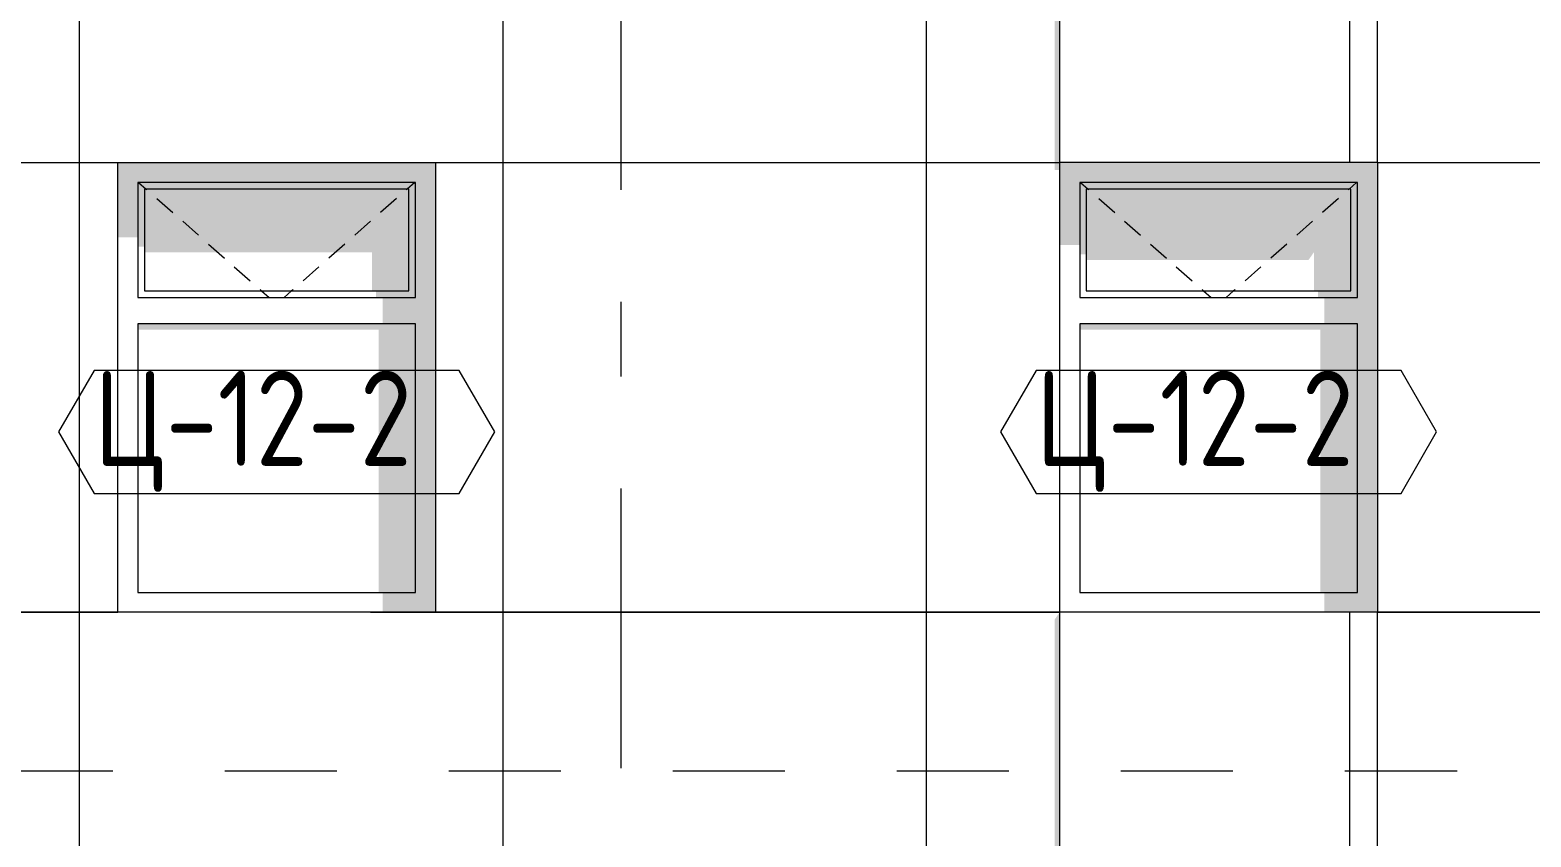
# Model space of a CAD drawing. Header units: millimetres. Extents: x 18162 to 7085488, y 72188 to 247925.
# Drawn here: x 6562272 to 6567944, y 122092 to 125143 of the extents above; entities that cross this region are included whole.
import ezdxf
from ezdxf.enums import TextEntityAlignment as Align

# ---------------------------------------------------------------- set-up
doc = ezdxf.new("R2010")
doc.units = ezdxf.units.MM
doc.header["$MEASUREMENT"] = 0
doc.linetypes.add('Dashed', pattern=[423.333333, 211.666667, -211.666667])
doc.linetypes.add('Double Dashed', pattern=[1093.611073, 529.166651, -211.666656, 141.111112, -211.666656])
for name, color, linetype in [('Archicad Windows', 7, 'Continuous'), ('Structural - Bearing', 7, 'Continuous'), ('Structural - Grid', 7, 'Continuous')]:
    doc.layers.add(name, color=color, linetype=linetype)
doc.styles.add('GENERATED_STYLE_3', font='', dxfattribs={"width": 0.8})
doc.styles.get('GENERATED_STYLE_3').set_extended_font_data('ISOCPEUR MON')
doc.dimstyles.new('GENERATED_STYLE__33', dxfattribs={"dimtxt": 440.00001, "dimasz": 228, "dimexe": 0.18, "dimexo": 20220.414063, "dimgap": 0, "dimtad": 1, "dimdec": 0, "dimzin": 0, "dimdsep": 46, "dimtxsty": 'GENERATED_STYLE_3', "dimblk": 'ARROWHEAD_2', "dimblk1": 'ARROWHEAD_2', "dimblk2": 'ARROWHEAD_2', "dimcen": 0.09, "dimclrd": 13, "dimclre": 13, "dimclrt": 13, "dimadec": 0, "dimazin": 0, "dimtfac": 1, "dimtdec": 4, "dimtmove": 0, "dimatfit": 3, "dimfxl": 1, "dimtolj": 1, "dimtzin": 0, "dimarcsym": 0})
doc.dimstyles.new('GENERATED_STYLE__38', dxfattribs={"dimtxt": 440.00001, "dimasz": 228, "dimexe": 0.18, "dimexo": 20336.646461, "dimgap": 0, "dimtad": 1, "dimdec": 0, "dimzin": 0, "dimdsep": 46, "dimtxsty": 'GENERATED_STYLE_3', "dimblk": 'ARROWHEAD_2', "dimblk1": 'ARROWHEAD_2', "dimblk2": 'ARROWHEAD_2', "dimcen": 0.09, "dimclrd": 13, "dimclre": 13, "dimclrt": 13, "dimadec": 0, "dimazin": 0, "dimtfac": 1, "dimtdec": 4, "dimtmove": 0, "dimatfit": 3, "dimfxl": 1, "dimtolj": 1, "dimtzin": 0, "dimarcsym": 0})
doc.dimstyles.new('GENERATED_STYLE__39', dxfattribs={"dimtxt": 440.00001, "dimasz": 228, "dimexe": 0.18, "dimexo": 20256.234337, "dimgap": 0, "dimtad": 1, "dimdec": 0, "dimzin": 0, "dimdsep": 46, "dimtxsty": 'GENERATED_STYLE_3', "dimblk": 'ARROWHEAD_2', "dimblk1": 'ARROWHEAD_2', "dimblk2": 'ARROWHEAD_2', "dimcen": 0.09, "dimclrd": 13, "dimclre": 13, "dimclrt": 13, "dimadec": 0, "dimazin": 0, "dimtfac": 1, "dimtdec": 4, "dimtmove": 0, "dimatfit": 3, "dimfxl": 1, "dimtolj": 1, "dimtzin": 0, "dimarcsym": 0})
doc.dimstyles.new('GENERATED_STYLE__41', dxfattribs={"dimtxt": 440.00001, "dimasz": 228, "dimexe": 0.18, "dimexo": 18955.962133, "dimgap": 0, "dimtad": 1, "dimdec": 0, "dimzin": 0, "dimdsep": 46, "dimtxsty": 'GENERATED_STYLE_3', "dimblk": 'ARROWHEAD_2', "dimblk1": 'ARROWHEAD_2', "dimblk2": 'ARROWHEAD_2', "dimcen": 0.09, "dimclrd": 13, "dimclre": 13, "dimclrt": 13, "dimadec": 0, "dimazin": 0, "dimtfac": 1, "dimtdec": 4, "dimtmove": 0, "dimatfit": 3, "dimfxl": 1, "dimtolj": 1, "dimtzin": 0, "dimarcsym": 0})

# ---------------------------------------------------------------- blocks, each defined once
blk = doc.blocks.new('*X3111', base_point=(6480357.9, 110341.8))
at = {"layer": 'Structural - Bearing', "color": 8, "linetype": 'Continuous', "lineweight": 13}
for p, q in [((6562457.9, 122241.8), (6562457.9, 119941.8)), ((6564057.9, 122241.8), (6564057.9, 119941.8)), ((6565657.9, 122241.8), (6565657.9, 119941.8))]:
    blk.add_line(p, q, dxfattribs=at)
blk = doc.blocks.new('*X3118', base_point=(6480357.9, 110341.8))
at = {"layer": 'Structural - Bearing', "color": 8, "linetype": 'Continuous', "lineweight": 13}
for p, q in [((6562457.9, 125241.8), (6562457.9, 122941.8)), ((6564057.9, 125241.8), (6564057.9, 122941.8)), ((6565657.9, 125241.8), (6565657.9, 122941.8)), ((6561957.9, 124641.8), (6562457.9, 124641.8)), ((6562457.9, 124641.8), (6562603.6, 124641.8)), ((6563803.6, 124641.8), (6564057.9, 124641.8)), ((6564057.9, 124641.8), (6565157.9, 124641.8)), ((6565157.9, 124641.8), (6565657.9, 124641.8)), ((6565657.9, 124641.8), (6566163.2, 124641.8)), ((6562457.9, 122941.8), (6561957.9, 122941.8)), ((6561957.9, 122941.8), (6562457.9, 122941.8)), ((6562457.9, 122941.8), (6562603.6, 122941.8)), ((6562457.9, 122941.8), (6562457.9, 122341.8)), ((6562603.6, 122941.8), (6562457.9, 122941.8)), ((6563557.9, 122941.8), (6564057.9, 122941.8)), ((6564057.9, 122941.8), (6563803.6, 122941.8)), ((6564057.9, 122941.8), (6565157.9, 122941.8)), ((6564057.9, 122941.8), (6564057.9, 122341.8)), ((6565157.9, 122941.8), (6564057.9, 122941.8)), ((6565657.9, 122941.8), (6565157.9, 122941.8)), ((6565157.9, 122941.8), (6565657.9, 122941.8)), ((6565657.9, 122941.8), (6566163.2, 122941.8)), ((6565657.9, 122941.8), (6565657.9, 122341.8)), ((6566163.2, 122941.8), (6565657.9, 122941.8)), ((6562457.9, 122341.8), (6562457.9, 122241.8)), ((6564057.9, 122341.8), (6564057.9, 122241.8)), ((6565657.9, 122341.8), (6565657.9, 122241.8))]:
    blk.add_line(p, q, dxfattribs=at)
blk = doc.blocks.new('*X3119', base_point=(6480357.9, 110341.8))
at = {"layer": 'Structural - Bearing', "color": 8, "linetype": 'Continuous', "lineweight": 13}
for p, q in [((6567363.2, 124641.8), (6568357.9, 124641.8)), ((6568357.9, 124641.8), (6568644, 124641.8)), ((6567363.2, 122941.8), (6568357.9, 122941.8)), ((6568357.9, 122941.8), (6567363.2, 122941.8)), ((6568644, 122941.8), (6568357.9, 122941.8)), ((6568357.9, 122941.8), (6568644, 122941.8))]:
    blk.add_line(p, q, dxfattribs=at)
blk = doc.blocks.new('*X3161', base_point=(6480357.9, 110341.8))
at = {"layer": 'Structural - Bearing', "color": 7, "linetype": 'Continuous', "lineweight": 9}
for p, q in [((6567257.9, 122941.8), (6567257.9, 122341.8)), ((6567257.9, 122341.8), (6567257.9, 121641.8))]:
    blk.add_line(p, q, dxfattribs=at)
blk = doc.blocks.new('*X3163', base_point=(6480357.9, 110341.8))
at = {"layer": 'Structural - Bearing', "color": 7, "linetype": 'Continuous', "lineweight": 9}
for p, q in [((6567257.9, 125941.8), (6567257.9, 125341.8)), ((6567257.9, 125341.8), (6567257.9, 124641.8))]:
    blk.add_line(p, q, dxfattribs=at)
blk = doc.blocks.new('*D3427', base_point=(6480357.9, 110341.8))
at = {"color": 12, "linetype": 'Continuous', "lineweight": 35}
for p, q in [((6581093.6, 122178.4), (6581393.6, 122005.2)), ((6581093.6, 119378.4), (6581393.6, 119205.2))]:
    blk.add_line(p, q, dxfattribs=at)
at = {"color": 13, "linetype": 'Continuous', "lineweight": 13}
for p, q in [((6581468.6, 122091.8), (6578874, 122091.8)), ((6581243.6, 119291.8), (6581243.6, 122091.8)), ((6581468.6, 119291.8), (6578874, 119291.8)), ((6581243.6, 119091.8), (6581243.6, 119291.8))]:
    blk.add_line(p, q, dxfattribs=at)
at = {"color": 13, "lineweight": 13, "char_height": 440, "attachment_point": 7, "rotation": 90, "style": 'GENERATED_STYLE_3'}
for s, insert in [('\\A1;{\\pql;\\fISOCPEUR MON|b0|i0|c0|p0;\\W0.800000;200}', (6581283.3, 121267.4)), ('\\A1;{\\pql;\\fISOCPEUR MON|b0|i0|c0|p0;\\W0.800000;2,800}', (6581371.1, 119769.7))]:
    blk.add_mtext(s, dxfattribs=dict(at, insert=insert))
blk = doc.blocks.new('ARROWHEAD_2')
at = {"color": 0, "linetype": 'Continuous', "lineweight": 0}
for p, q in [((-0.378, -0.655), (0.378, 0.655)), ((0, 0), (-1, 0))]:
    blk.add_line(p, q, dxfattribs=at)
blk = doc.blocks.new('*D3428', base_point=(6480357.9, 110341.8))
at = {"color": 12, "linetype": 'Continuous', "lineweight": 35}
for p, q in [((6581093.6, 122378.4), (6581393.6, 122205.2)), ((6581093.6, 122178.4), (6581393.6, 122005.2))]:
    blk.add_line(p, q, dxfattribs=at)
at = {"color": 13, "linetype": 'Continuous', "lineweight": 13}
for p, q in [((6581468.6, 122291.8), (6578874, 122291.8)), ((6581243.6, 122091.8), (6581243.6, 122291.8))]:
    blk.add_line(p, q, dxfattribs=at)
blk = doc.blocks.new('*D3429', base_point=(6480357.9, 110341.8))
at = {"color": 12, "linetype": 'Continuous', "lineweight": 35}
for p, q in [((6581093.6, 125178.4), (6581393.6, 125005.2)), ((6581093.6, 122378.4), (6581393.6, 122205.2))]:
    blk.add_line(p, q, dxfattribs=at)
at = {"color": 13, "linetype": 'Continuous', "lineweight": 13}
blk.add_line((6581243.6, 122291.8), (6581243.6, 125091.8), dxfattribs=at)
at = {"color": 13, "lineweight": 13, "char_height": 440, "attachment_point": 7, "rotation": 90, "style": 'GENERATED_STYLE_3'}
for s, insert in [('\\A1;{\\pql;\\fISOCPEUR MON|b0|i0|c0|p0;\\W0.800000;200}', (6581283.3, 124267.4)), ('\\A1;{\\pql;\\fISOCPEUR MON|b0|i0|c0|p0;\\W0.800000;2,800}', (6581371.1, 122769.7))]:
    blk.add_mtext(s, dxfattribs=dict(at, insert=insert))
blk = doc.blocks.new('*D3430', base_point=(6480357.9, 110341.8))
at = {"color": 12, "linetype": 'Continuous', "lineweight": 35}
for p, q in [((6581093.6, 125378.4), (6581393.6, 125205.2)), ((6581093.6, 125178.4), (6581393.6, 125005.2))]:
    blk.add_line(p, q, dxfattribs=at)
at = {"color": 13, "linetype": 'Continuous', "lineweight": 13}
for p, q in [((6581468.6, 125291.8), (6578874, 125291.8)), ((6581243.6, 125091.8), (6581243.6, 125291.8)), ((6581468.6, 125091.8), (6578874, 125091.8)), ((6581243.6, 122291.8), (6581243.6, 125091.8))]:
    blk.add_line(p, q, dxfattribs=at)
blk = doc.blocks.new('*D3456', base_point=(6480357.9, 110341.8))
at = {"color": 13, "linetype": 'Continuous', "lineweight": 13}
for p, q in [((6582152.7, 116291.8), (6582152.7, 149091.8)), ((6582152.7, 116091.8), (6582152.7, 116291.8)), ((6582377.7, 116091.8), (6578789.6, 116091.8))]:
    blk.add_line(p, q, dxfattribs=at)
at = {"color": 12, "linetype": 'Continuous', "lineweight": 35}
for p, q in [((6582002.7, 116378.4), (6582302.7, 116205.2)), ((6582002.7, 116178.4), (6582302.7, 116005.2))]:
    blk.add_line(p, q, dxfattribs=at)
blk = doc.blocks.new('*D3457', base_point=(6480357.9, 110341.8))
at = {"color": 12, "linetype": 'Continuous', "lineweight": 35}
for p, q in [((6582002.7, 149178.4), (6582302.7, 149005.2)), ((6582002.7, 116378.4), (6582302.7, 116205.2))]:
    blk.add_line(p, q, dxfattribs=at)
at = {"color": 13, "linetype": 'Continuous', "lineweight": 13}
for p, q in [((6582377.7, 149091.8), (6578789.6, 149091.8)), ((6582152.7, 116291.8), (6582152.7, 149091.8)), ((6582377.7, 116291.8), (6578789.6, 116291.8)), ((6582152.7, 116091.8), (6582152.7, 116291.8))]:
    blk.add_line(p, q, dxfattribs=at)
at = {"color": 13, "lineweight": 13, "char_height": 440, "attachment_point": 7, "rotation": 90, "style": 'GENERATED_STYLE_3'}
for s, insert in [('\\A1;{\\pql;\\fISOCPEUR MON|b0|i0|c0|p0;\\W0.800000;200}', (6582192.4, 148267.4)), ('\\A1;{\\pql;\\fISOCPEUR MON|b0|i0|c0|p0;\\W0.800000;32,800}', (6582280.3, 131646.7))]:
    blk.add_mtext(s, dxfattribs=dict(at, insert=insert))
blk = doc.blocks.new('*D3463', base_point=(6480357.9, 110341.8))
at = {"color": 12, "linetype": 'Continuous', "lineweight": 35}
for p, q in [((6582911.8, 160878.4), (6583211.8, 160705.2)), ((6582911.8, 110008.4), (6583211.8, 109835.2))]:
    blk.add_line(p, q, dxfattribs=at)
at = {"color": 13, "linetype": 'Continuous', "lineweight": 13}
for p, q in [((6583286.8, 160791.8), (6577609.6, 160791.8)), ((6583061.8, 109921.8), (6583061.8, 160791.8)), ((6583286.8, 109921.8), (6578912.5, 109921.8)), ((6583061.8, 109775.1), (6583061.8, 109921.8))]:
    blk.add_line(p, q, dxfattribs=at)
at = {"color": 13, "lineweight": 13, "insert": (6583189.4, 134680.6), "char_height": 440, "attachment_point": 7, "rotation": 90, "style": 'GENERATED_STYLE_3'}
blk.add_mtext('\\A1;{\\pql;\\fISOCPEUR MON|b0|i0|c0|p0;\\W0.800000;50,870}', dxfattribs=at)
blk = doc.blocks.new('Label_328_2', base_point=(6563203.6, 123388.9))
at = {"color": 13, "linetype": 'Continuous', "lineweight": 13, "flags": 128}
blk.add_lwpolyline([(6562379.7, 123623.2), (6562513.8, 123390.9), (6563893.4, 123390.9), (6564027.5, 123623.2), (6563893.4, 123855.5), (6562513.8, 123855.5)], close=True, dxfattribs=at)
at = {"color": 13, "lineweight": 13, "insert": (6562513.8, 123854.7), "char_height": 360, "attachment_point": 1, "style": 'GENERATED_STYLE_3'}
blk.add_mtext('\\A1;{\\pql;\\pt0,253000;\\fISOCPEUR MON|b0|i0|c0|p0;\\W0.800000;Ц-12-2\\fISOCPEUR MON|b0|i0|c0|p0;\\W0.800000;\\A1{\\H.66x;\\S^  ;}\\fISOCPEUR MON|b0|i0|c0|p0;\\W0.800000;\\fISOCPEUR MON|b0|i0|c0|p0;\\W0.800000;\\A1{\\H.66x;\\S^  ;}\\fISOCPEUR MON|b0|i0|c0|p0;\\W0.800000; \\fISOCPEUR MON|b0|i0|c0|p0;\\W0.800000;\\fISOCPEUR MON|b0|i0|c0|p0;\\W0.800000;\\fISOCPEUR MON|b0|i0|c0|p0;\\W0.800000;\\fISOCPEUR MON|b0|i0|c0|p0;\\W0.800000;\\fISOCPEUR MON|b0|i0|c0|p0;\\W0.800000;\\fISOCPEUR MON|b0|i0|c0|p0;\\W0.800000;\\fISOCPEUR MON|b0|i0|c0|p0;\\W0.800000;\\fISOCPEUR MON|b0|i0|c0|p0;\\W0.800000;\\fISOCPEUR MON|b0|i0|c0|p0;\\W0.800000;\\fISOCPEUR MON|b0|i0|c0|p0;\\W0.800000;\\fISOCPEUR MON|b0|i0|c0|p0;\\W0.800000;\\fISOCPEUR MON|b0|i0|c0|p0;\\W0.800000;\\fISOCPEUR MON|b0|i0|c0|p0;\\W0.800000;\\fISOCPEUR MON|b0|i0|c0|p0;\\W0.800000;\\fISOCPEUR MON|b0|i0|c0|p0;\\W0.800000;\\fISOCPEUR MON|b0|i0|c0|p0;\\W0.800000;\\fISOCPEUR MON|b0|i0|c0|p0;\\W0.800000;\\fISOCPEUR MON|b0|i0|c0|p0;\\W0.800000;\\fISOCPEUR MON|b0|i0|c0|p0;\\W0.800000;\\fISOCPEUR MON|b0|i0|c0|p0;\\W0.800000;\\fISOCPEUR MON|b0|i0|c0|p0;\\W0.800000;\\fISOCPEUR MON|b0|i0|c0|p0;\\W0.800000;\\fISOCPEUR MON|b0|i0|c0|p0;\\W0.800000;\\fISOCPEUR MON|b0|i0|c0|p0;\\W0.800000;\\fISOCPEUR MON|b0|i0|c0|p0;\\W0.800000;\\fISOCPEUR MON|b0|i0|c0|p0;\\W0.800000;\\fISOCPEUR MON|b0|i0|c0|p0;\\W0.800000;\\fISOCPEUR MON|b0|i0|c0|p0;\\W0.800000;\\fISOCPEUR MON|b0|i0|c0|p0;\\W0.800000;\\fISOCPEUR MON|b0|i0|c0|p0;\\W0.800000;\\fISOCPEUR MON|b0|i0|c0|p0;\\W0.800000;\\fISOCPEUR MON|b0|i0|c0|p0;\\W0.800000;\\fISOCPEUR MON|b0|i0|c0|p0;\\W0.800000;\\fISOCPEUR MON|b0|i0|c0|p0;\\W0.800000;\\fISOCPEUR MON|b0|i0|c0|p0;\\W0.800000;\\fISOCPEUR MON|b0|i0|c0|p0;\\W0.800000;\\fISOCPEUR MON|b0|i0|c0|p0;\\W0.800000;\\fISOCPEUR MON|b0|i0|c0|p0;\\W0.800000;\\fISOCPEUR MON|b0|i0|c0|p0;\\W0.800000;\\fISOCPEUR MON|b0|i0|c0|p0;\\W0.800000;\\fISOCPEUR MON|b0|i0|c0|p0;\\W0.800000;\\fISOCPEUR MON|b0|i0|c0|p0;\\W0.800000;\\fISOCPEUR MON|b0|i0|c0|p0;\\W0.800000;}', dxfattribs=at)
blk = doc.blocks.new('Label_329_2', base_point=(6566763.2, 123388.9))
at = {"color": 13, "linetype": 'Continuous', "lineweight": 13, "flags": 128}
blk.add_lwpolyline([(6565939.3, 123623.2), (6566073.4, 123390.9), (6567453, 123390.9), (6567587.1, 123623.2), (6567453, 123855.5), (6566073.4, 123855.5)], close=True, dxfattribs=at)
at = {"color": 13, "lineweight": 13, "insert": (6566073.4, 123854.7), "char_height": 360, "attachment_point": 1, "style": 'GENERATED_STYLE_3'}
blk.add_mtext('\\A1;{\\pql;\\pt0,253000;\\fISOCPEUR MON|b0|i0|c0|p0;\\W0.800000;Ц-12-2\\fISOCPEUR MON|b0|i0|c0|p0;\\W0.800000;\\A1{\\H.66x;\\S^  ;}\\fISOCPEUR MON|b0|i0|c0|p0;\\W0.800000;\\fISOCPEUR MON|b0|i0|c0|p0;\\W0.800000;\\A1{\\H.66x;\\S^  ;}\\fISOCPEUR MON|b0|i0|c0|p0;\\W0.800000; \\fISOCPEUR MON|b0|i0|c0|p0;\\W0.800000;\\fISOCPEUR MON|b0|i0|c0|p0;\\W0.800000;\\fISOCPEUR MON|b0|i0|c0|p0;\\W0.800000;\\fISOCPEUR MON|b0|i0|c0|p0;\\W0.800000;\\fISOCPEUR MON|b0|i0|c0|p0;\\W0.800000;\\fISOCPEUR MON|b0|i0|c0|p0;\\W0.800000;\\fISOCPEUR MON|b0|i0|c0|p0;\\W0.800000;\\fISOCPEUR MON|b0|i0|c0|p0;\\W0.800000;\\fISOCPEUR MON|b0|i0|c0|p0;\\W0.800000;\\fISOCPEUR MON|b0|i0|c0|p0;\\W0.800000;\\fISOCPEUR MON|b0|i0|c0|p0;\\W0.800000;\\fISOCPEUR MON|b0|i0|c0|p0;\\W0.800000;\\fISOCPEUR MON|b0|i0|c0|p0;\\W0.800000;\\fISOCPEUR MON|b0|i0|c0|p0;\\W0.800000;\\fISOCPEUR MON|b0|i0|c0|p0;\\W0.800000;\\fISOCPEUR MON|b0|i0|c0|p0;\\W0.800000;\\fISOCPEUR MON|b0|i0|c0|p0;\\W0.800000;\\fISOCPEUR MON|b0|i0|c0|p0;\\W0.800000;\\fISOCPEUR MON|b0|i0|c0|p0;\\W0.800000;\\fISOCPEUR MON|b0|i0|c0|p0;\\W0.800000;\\fISOCPEUR MON|b0|i0|c0|p0;\\W0.800000;\\fISOCPEUR MON|b0|i0|c0|p0;\\W0.800000;\\fISOCPEUR MON|b0|i0|c0|p0;\\W0.800000;\\fISOCPEUR MON|b0|i0|c0|p0;\\W0.800000;\\fISOCPEUR MON|b0|i0|c0|p0;\\W0.800000;\\fISOCPEUR MON|b0|i0|c0|p0;\\W0.800000;\\fISOCPEUR MON|b0|i0|c0|p0;\\W0.800000;\\fISOCPEUR MON|b0|i0|c0|p0;\\W0.800000;\\fISOCPEUR MON|b0|i0|c0|p0;\\W0.800000;\\fISOCPEUR MON|b0|i0|c0|p0;\\W0.800000;\\fISOCPEUR MON|b0|i0|c0|p0;\\W0.800000;\\fISOCPEUR MON|b0|i0|c0|p0;\\W0.800000;\\fISOCPEUR MON|b0|i0|c0|p0;\\W0.800000;\\fISOCPEUR MON|b0|i0|c0|p0;\\W0.800000;\\fISOCPEUR MON|b0|i0|c0|p0;\\W0.800000;\\fISOCPEUR MON|b0|i0|c0|p0;\\W0.800000;\\fISOCPEUR MON|b0|i0|c0|p0;\\W0.800000;\\fISOCPEUR MON|b0|i0|c0|p0;\\W0.800000;\\fISOCPEUR MON|b0|i0|c0|p0;\\W0.800000;\\fISOCPEUR MON|b0|i0|c0|p0;\\W0.800000;\\fISOCPEUR MON|b0|i0|c0|p0;\\W0.800000;\\fISOCPEUR MON|b0|i0|c0|p0;\\W0.800000;\\fISOCPEUR MON|b0|i0|c0|p0;\\W0.800000;}', dxfattribs=at)
blk = doc.blocks.new('Standard grid marker[385]_2', base_point=(6564503.6, 170341.8))
at = {"layer": 'Structural - Grid', "color": 13, "linetype": 'Double Dashed', "lineweight": 13, "ltscale": 2}
blk.add_line((6564503.6, 169341.8), (6564503.6, 105841.8), dxfattribs=at)
at = {"layer": 'Structural - Grid', "color": 13, "lineweight": 13, "style": 'GENERATED_STYLE_3'}
blk.add_attdef('AC_MarkerText_1', text='', height=500, rotation=360, dxfattribs=at).set_placement((6564503.6, 104491.8), align=Align.TOP_CENTER)

msp = doc.modelspace()

# ---------------------------------------------------------------- hatches: boundary and pattern name
at = {"layer": 'Archicad Windows', "linetype": 'Continuous', "lineweight": 0}
for points in [[(6562603.6, 124566.8), (6562678.6, 124566.8), (6563728.6, 124566.8), (6563803.6, 124566.8), (6563803.6, 124641.8), (6562603.6, 124641.8)], [(6566163.2, 124566.8), (6566238.2, 124566.8), (6567288.2, 124566.8), (6567363.2, 124566.8), (6567363.2, 124641.8), (6566163.2, 124641.8)], [(6562603.6, 124566.8), (6562603.6, 124358.9), (6562678.6, 124358.9), (6562678.6, 124566.8)], [(6563728.6, 124566.8), (6562678.6, 124566.8), (6562678.6, 124541.8), (6562703.6, 124541.8), (6563703.6, 124541.8), (6563728.6, 124541.8)], [(6563728.6, 124131.8), (6563728.6, 124031.8), (6563728.6, 123016.8), (6563803.6, 123016.8), (6563803.6, 124566.8), (6563728.6, 124566.8)], [(6566163.2, 124566.8), (6566163.2, 124330.7), (6566238.2, 124330.7), (6566238.2, 124566.8)], [(6567288.2, 124566.8), (6566238.2, 124566.8), (6566238.2, 124541.8), (6566263.2, 124541.8), (6567263.2, 124541.8), (6567288.2, 124541.8)], [(6567288.2, 124131.8), (6567288.2, 124031.8), (6567288.2, 123016.8), (6567363.2, 123016.8), (6567363.2, 124566.8), (6567288.2, 124566.8)], [(6562678.6, 124541.8), (6562678.6, 124323.6), (6562703.6, 124323.6), (6562703.6, 124541.8)], [(6563703.6, 124541.8), (6562703.6, 124541.8), (6562703.6, 124302.4), (6563563.6, 124302.4), (6563563.6, 124156.8), (6563703.6, 124156.8)], [(6563703.6, 124156.8), (6563728.6, 124156.8), (6563728.6, 124541.8), (6563703.6, 124541.8)], [(6566238.2, 124541.8), (6566238.2, 124295.3), (6566263.2, 124295.3), (6566263.2, 124541.8)], [(6567263.2, 124541.8), (6566263.2, 124541.8), (6566263.2, 124274.1), (6567103.2, 124274.1), (6567123.2, 124302.4), (6567123.2, 124156.8), (6567263.2, 124156.8)], [(6567263.2, 124156.8), (6567288.2, 124156.8), (6567288.2, 124541.8), (6567263.2, 124541.8)], [(6563728.6, 124156.8), (6563578.6, 124156.8), (6563578.6, 124131.8), (6563728.6, 124131.8)], [(6563603.6, 124131.8), (6563603.6, 124031.8), (6563728.6, 124031.8), (6563728.6, 124131.8)], [(6567288.2, 124156.8), (6567138.2, 124156.8), (6567138.2, 124131.8), (6567288.2, 124131.8)], [(6567163.2, 124131.8), (6567163.2, 124031.8), (6567288.2, 124031.8), (6567288.2, 124131.8)], [(6563728.6, 124031.8), (6562678.6, 124031.8), (6562678.6, 124010.6), (6563588.6, 124010.6), (6563588.6, 123016.8), (6563728.6, 123016.8)], [(6567288.2, 124031.8), (6566238.2, 124031.8), (6566238.2, 124010.6), (6567148.2, 124010.6), (6567148.2, 123016.8), (6567288.2, 123016.8)], [(6563803.6, 123016.8), (6563603.6, 123016.8), (6563603.6, 122941.8), (6563803.6, 122941.8)], [(6567363.2, 123016.8), (6567163.2, 123016.8), (6567163.2, 122941.8), (6567363.2, 122941.8)]]:
    msp.add_hatch(color=49, dxfattribs=at).paths.add_polyline_path(points)
at = {"layer": 'Structural - Bearing', "linetype": 'Continuous', "lineweight": 0}
for points in [[(6566143.2, 125241.8), (6566143.2, 124613.5), (6566163.2, 124613.5), (6566163.2, 125241.8)], [(6566143.2, 122913.5), (6566143.2, 122241.8), (6566163.2, 122241.8), (6566163.2, 122941.8)], [(6566143.2, 122241.8), (6566143.2, 121613.5), (6566163.2, 121613.5), (6566163.2, 122241.8)]]:
    msp.add_hatch(color=49, dxfattribs=at).paths.add_polyline_path(points)

# ---------------------------------------------------------------- linework, layer by layer
at = {"color": 8, "linetype": 'Dashed', "lineweight": 13, "ltscale": 2}
msp.add_line((6552000.8, 122341.8), (6583543.5, 122341.8), dxfattribs=at)
at = {"layer": 'Archicad Windows', "color": 7, "linetype": 'Continuous', "lineweight": 13}
for p, q in [((6562603.6, 122941.8), (6562603.6, 124641.8)), ((6562603.6, 124641.8), (6563803.6, 124641.8)), ((6563803.6, 124641.8), (6563803.6, 122941.8)), ((6566163.2, 122941.8), (6566163.2, 124641.8)), ((6567363.2, 124641.8), (6567363.2, 122941.8)), ((6563803.6, 122941.8), (6562603.6, 122941.8))]:
    msp.add_line(p, q, dxfattribs=at)
at = {"layer": 'Archicad Windows', "color": 7, "linetype": 'Continuous', "lineweight": 9}
for p, q in [((6562678.6, 124566.8), (6562678.6, 124131.8)), ((6563728.6, 124566.8), (6562678.6, 124566.8)), ((6562681.9, 124566.8), (6562710.3, 124541.8)), ((6563725.2, 124566.8), (6563696.9, 124541.8)), ((6563728.6, 124131.8), (6563728.6, 124566.8)), ((6566238.2, 124566.8), (6566238.2, 124131.8)), ((6567288.2, 124566.8), (6566238.2, 124566.8)), ((6566241.6, 124566.8), (6566269.9, 124541.8)), ((6567284.9, 124566.8), (6567256.5, 124541.8)), ((6567288.2, 124131.8), (6567288.2, 124566.8)), ((6562703.6, 124541.8), (6562703.6, 124156.8)), ((6563703.6, 124541.8), (6562703.6, 124541.8)), ((6562710.3, 124541.8), (6562713.6, 124538.9)), ((6562751.1, 124505.8), (6562811.1, 124452.9)), ((6563656.1, 124505.8), (6563596.1, 124452.9)), ((6563696.9, 124541.8), (6563693.6, 124538.9)), ((6563703.6, 124156.8), (6563703.6, 124541.8)), ((6566263.2, 124541.8), (6566263.2, 124156.8)), ((6567263.2, 124541.8), (6566263.2, 124541.8)), ((6566269.9, 124541.8), (6566273.2, 124538.9)), ((6566310.7, 124505.8), (6566370.7, 124452.9)), ((6567215.7, 124505.8), (6567155.7, 124452.9)), ((6567256.5, 124541.8), (6567253.2, 124538.9)), ((6567263.2, 124156.8), (6567263.2, 124541.8)), ((6562848.6, 124419.8), (6562908.6, 124366.9)), ((6563558.6, 124419.8), (6563498.6, 124366.9)), ((6566408.2, 124419.8), (6566468.2, 124366.9)), ((6567118.2, 124419.8), (6567058.2, 124366.9)), ((6562946.1, 124333.8), (6563006.1, 124280.9)), ((6563461.1, 124333.8), (6563401.1, 124280.9)), ((6566505.7, 124333.8), (6566565.7, 124280.9)), ((6567020.7, 124333.8), (6566960.7, 124280.9)), ((6563043.6, 124247.9), (6563103.6, 124195)), ((6563363.6, 124247.9), (6563303.6, 124195)), ((6566603.2, 124247.9), (6566663.2, 124195)), ((6566923.2, 124247.9), (6566863.2, 124195)), ((6562678.6, 124131.8), (6563728.6, 124131.8)), ((6562703.6, 124156.8), (6563703.6, 124156.8)), ((6563141.1, 124161.9), (6563143.6, 124159.7)), ((6563143.6, 124159.7), (6563146.9, 124156.8)), ((6563146.9, 124156.8), (6563175.2, 124131.8)), ((6563260.3, 124156.8), (6563231.9, 124131.8)), ((6563263.6, 124159.7), (6563260.3, 124156.8)), ((6563266.1, 124161.9), (6563263.6, 124159.7)), ((6566238.2, 124131.8), (6567288.2, 124131.8)), ((6566263.2, 124156.8), (6567263.2, 124156.8)), ((6566700.7, 124161.9), (6566703.2, 124159.7)), ((6566703.2, 124159.7), (6566706.5, 124156.8)), ((6566706.5, 124156.8), (6566734.9, 124131.8)), ((6566819.9, 124156.8), (6566791.6, 124131.8)), ((6566823.2, 124159.7), (6566819.9, 124156.8)), ((6566825.7, 124161.9), (6566823.2, 124159.7)), ((6562678.6, 124031.8), (6562678.6, 123016.8)), ((6563728.6, 124031.8), (6562678.6, 124031.8)), ((6563728.6, 123016.8), (6563728.6, 124031.8)), ((6566238.2, 124031.8), (6566238.2, 123016.8)), ((6567288.2, 124031.8), (6566238.2, 124031.8)), ((6567288.2, 123016.8), (6567288.2, 124031.8)), ((6562678.6, 123016.8), (6563728.6, 123016.8)), ((6566238.2, 123016.8), (6567288.2, 123016.8))]:
    msp.add_line(p, q, dxfattribs=at)
at = {"layer": 'Structural - Bearing', "color": 7, "linetype": 'Continuous', "lineweight": 13}
for p, q in [((6566163.2, 124641.8), (6566163.2, 125941.8)), ((6567363.2, 124641.8), (6567363.2, 125941.8)), ((6567363.2, 124641.8), (6566163.2, 124641.8)), ((6567363.2, 122941.8), (6566163.2, 122941.8)), ((6566163.2, 121641.8), (6566163.2, 122941.8)), ((6567363.2, 121641.8), (6567363.2, 122941.8))]:
    msp.add_line(p, q, dxfattribs=at)

# ---------------------------------------------------------------- block references
at = {"color": 12, "linetype": 'Continuous', "lineweight": 13}
for name, p in [('Label_328_2', (6563203.6, 123388.9)), ('Label_329_2', (6566763.2, 123388.9))]:
    msp.add_blockref(name, p, dxfattribs=at)
at = {"layer": 'Structural - Bearing', "lineweight": 0}
for name in ['*X3163', '*X3118', '*X3119', '*X3161', '*X3111']:
    msp.add_blockref(name, (6480357.9, 110341.8), dxfattribs=at)
at = {"layer": 'Structural - Grid', "color": 13, "linetype": 'Continuous', "lineweight": 13}
msp.add_blockref('Standard grid marker[385]_2', (6564503.6, 170341.8), dxfattribs=at)

# ---------------------------------------------------------------- dimensions: what is measured, and where the dimension line sits
at = {"color": 13, "linetype": 'Continuous', "lineweight": 13}
for base, p1, p2, dimstyle, picture, middle in [((6583061.8, 160791.8), (6557303.6, 109921.8), (6558653.6, 160791.8), 'GENERATED_STYLE__41', '*D3463', (6582753.8, 135585)), ((6582152.7, 149091.8), (6557878.3, 116291.8), (6557918.5, 149091.8), 'GENERATED_STYLE__39', '*D3457', (6581844.7, 132551.2)), ((6582152.7, 116291.8), (6557878.3, 116091.8), (6557878.3, 116291.8), 'GENERATED_STYLE__38', '*D3456', (6581844.7, 115769.7)), ((6581243.6, 125291.8), (6557978.6, 125091.8), (6557978.6, 125291.8), 'GENERATED_STYLE__33', '*D3430', (6580935.6, 124769.7)), ((6581243.6, 125091.8), (6557978.6, 122291.8), (6557978.6, 125091.8), 'GENERATED_STYLE__33', '*D3429', (6580935.6, 123506.7)), ((6581243.6, 122291.8), (6557978.6, 122091.8), (6557978.6, 122291.8), 'GENERATED_STYLE__33', '*D3428', (6580935.6, 121769.7)), ((6581243.6, 122091.8), (6557978.6, 119291.8), (6557978.6, 122091.8), 'GENERATED_STYLE__33', '*D3427', (6580935.6, 120506.7))]:
    dim = msp.add_linear_dim(base=base, p1=p1, p2=p2, angle=90, dimstyle=dimstyle, dxfattribs=at)
    dim.commit()
    dim.dimension.update_dxf_attribs({"geometry": picture, "text_midpoint": middle, "dimtype": 160, "text_rotation": 90})

doc.saveas('drawing.dxf')
